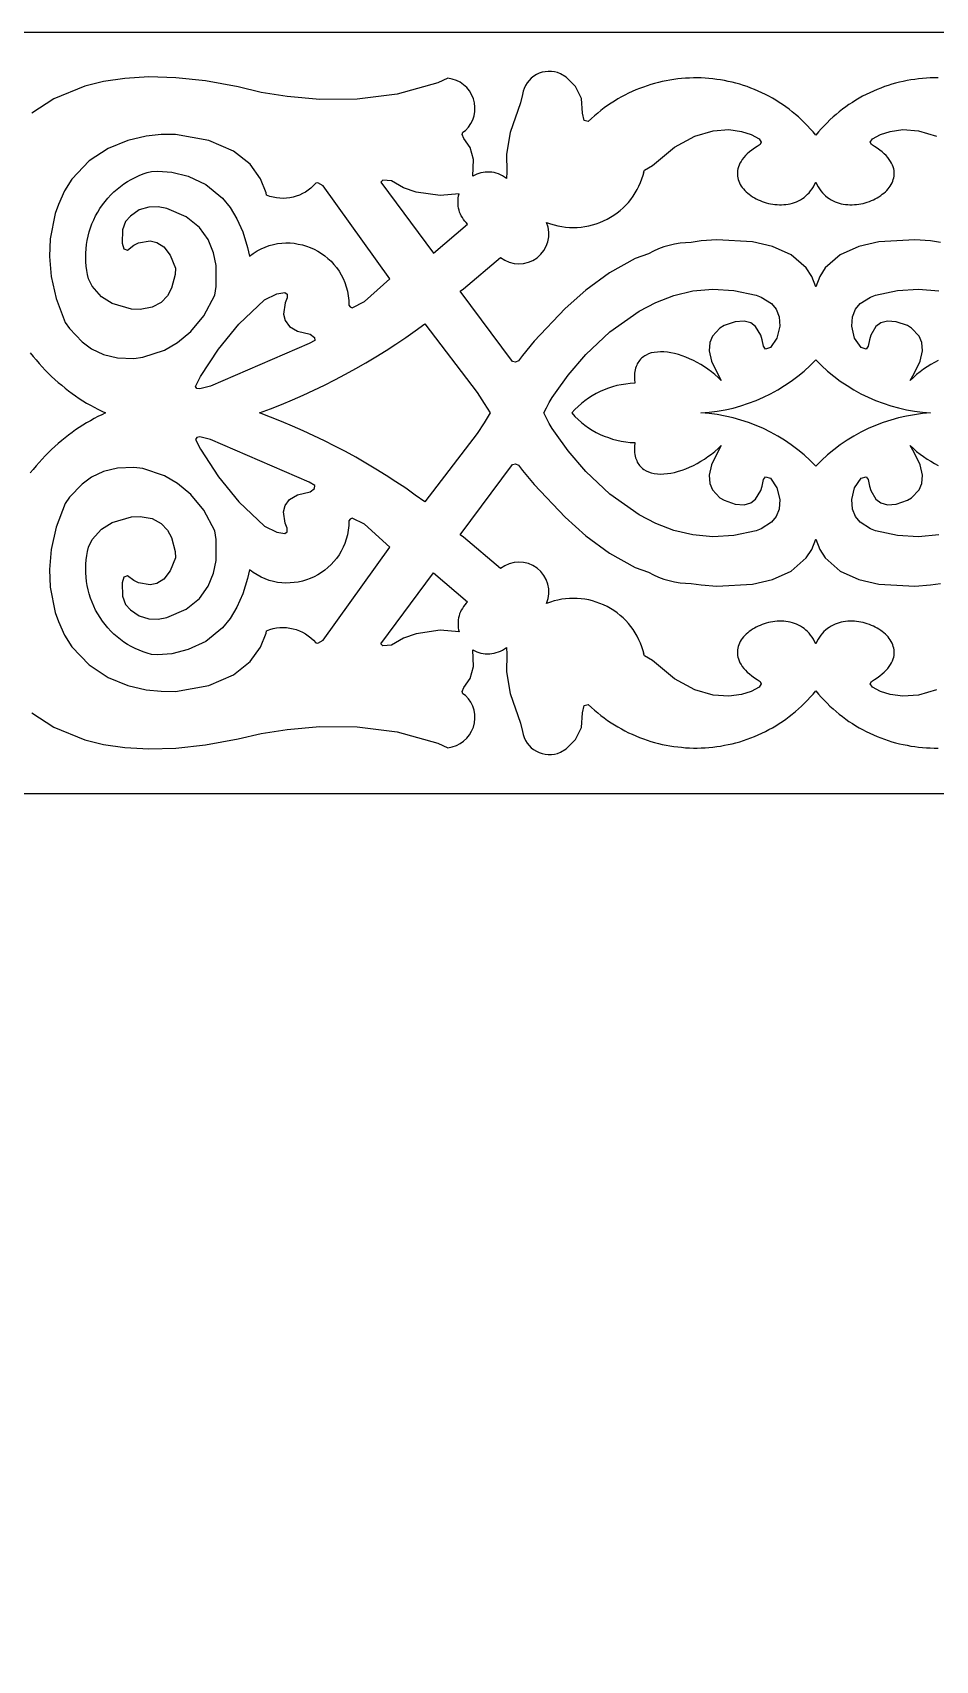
# Model space of a CAD drawing. Extents: x 2785 to 3442, y 577 to 855.
# Drawn here: x 2972.5 to 3049.6, y 716.3 to 855.2 of the extents above; entities that cross this region are included whole.
import ezdxf

# ---------------------------------------------------------------- set-up
doc = ezdxf.new("R2010")
doc.units = 0
doc.layers.add('LAYER_1', color=18, linetype='CONTINUOUS')

msp = doc.modelspace()

# ---------------------------------------------------------------- linework, layer by layer
at = {"layer": 'LAYER_1'}
for points in [[(2907.39, 846.03, 0), (2908.36, 844.39)], [(2970.34, 846.03, 0), (2969.36, 844.39)], [(3109.49, 844.39, 0), (3108.51, 846.03)], [(3371.62, 844.39, 0), (3372.59, 846.03)], [(2908.36, 801.15, 0), (2907.39, 799.51)], [(2969.36, 801.15, 0), (2970.34, 799.51)], [(3108.51, 799.51, 0), (3109.49, 801.15)], [(3372.59, 799.51, 0), (3371.62, 801.15)], [(3049.88, 851.36), (3049.55, 851.36), (3049.21, 851.36), (3048.88, 851.34), (3048.55, 851.32), (3048.21, 851.28), (3047.88, 851.24), (3047.55, 851.19), (3047.22, 851.14), (3046.9, 851.07), (3046.57, 851), (3046.25, 850.91), (3045.92, 850.82), (3045.6, 850.72), (3045.29, 850.62), (3044.97, 850.5), (3044.66, 850.38), (3044.35, 850.24), (3044.04, 850.1), (3043.73, 849.96), (3043.43, 849.8), (3043.13, 849.64), (3042.84, 849.46), (3042.55, 849.28), (3042.26, 849.09), (3041.98, 848.9), (3041.7, 848.69), (3041.43, 848.48), (3041.16, 848.25), (3040.9, 848.03), (3040.64, 847.79), (3040.39, 847.54), (3040.14, 847.29), (3039.89, 847.03), (3039.66, 846.76), (3039.43, 846.48), (3039.19, 846.76), (3038.96, 847.03), (3038.71, 847.29), (3038.47, 847.54), (3038.21, 847.79), (3037.95, 848.03), (3037.69, 848.25), (3037.42, 848.48), (3037.15, 848.69), (3036.87, 848.9), (3036.59, 849.09), (3036.3, 849.28), (3036.01, 849.46), (3035.72, 849.64), (3035.42, 849.8), (3035.12, 849.96), (3034.81, 850.1), (3034.5, 850.24), (3034.19, 850.38), (3033.88, 850.5), (3033.57, 850.62), (3033.25, 850.72), (3032.93, 850.82), (3032.6, 850.91), (3032.28, 851), (3031.95, 851.07), (3031.63, 851.14), (3031.3, 851.19), (3030.97, 851.24), (3030.64, 851.28), (3030.3, 851.32), (3029.97, 851.34), (3029.64, 851.36), (3029.3, 851.36), (3028.97, 851.36), (3028.64, 851.35), (3028.3, 851.34), (3027.97, 851.31), (3027.64, 851.28), (3027.31, 851.23), (3026.97, 851.18), (3026.64, 851.12), (3026.32, 851.05), (3025.99, 850.98), (3025.66, 850.89), (3025.34, 850.8), (3025.02, 850.7), (3024.7, 850.58), (3024.38, 850.47), (3024.06, 850.34), (3023.75, 850.2), (3023.44, 850.06), (3023.13, 849.9), (3022.83, 849.74), (3022.53, 849.57), (3022.23, 849.39), (3021.94, 849.2), (3021.65, 849.01), (3021.36, 848.8), (3021.08, 848.59), (3020.8, 848.36), (3020.53, 848.13), (3020.26, 847.89), (3020, 847.64), (3019.65, 847.74), (3019.5, 848.36), (3019.41, 849.62), (3018.9, 850.63), (3018.1, 851.43), (3017.62, 851.72, 0.49697), (3014.38, 849.96), (3014.21, 849.24), (3013.33, 846.71), (3013.01, 844.86), (3013.05, 843.35), (3013.02, 842.78), (3012.85, 842.9), (3012.68, 843.01), (3012.51, 843.1), (3012.33, 843.17), (3012.14, 843.23), (3011.96, 843.28), (3011.77, 843.31), (3011.58, 843.33), (3011.39, 843.33), (3011.2, 843.32), (3011.02, 843.3), (3010.83, 843.26), (3010.65, 843.21), (3010.48, 843.14), (3010.3, 843.07), (3010.14, 842.98), (3010.2, 844.41), (3009.92, 845.44), (3009.37, 846.2), (3009.23, 846.53), (3009.29, 846.74), (3009.5, 846.89, 0.640622), (3008.01, 851.34), (3007.16, 850.96), (3003.68, 849.98), (3000.25, 849.55), (2997.06, 849.53), (2994.27, 849.78), (2992.06, 850.13), (2990.09, 850.6), (2987.3, 851.11), (2984.76, 851.38), (2982.47, 851.45), (2980.42, 851.33), (2978.6, 851.05), (2976.99, 850.65), (2974.36, 849.59), (2972.47, 848.37)], [(3050.07, 837.31), (3049.22, 837.45), (3047.88, 837.54), (3044.82, 837.38), (3043.11, 836.98), (3041.52, 836.27), (3040.23, 835.15), (3039.76, 834.41), (3039.43, 833.54), (3039.43, 833.54), (3039.43, 833.54), (3039.43, 833.54), (3039.43, 833.54), (3039.42, 833.54), (3039.42, 833.54), (3039.42, 833.54), (3039.42, 833.54), (3039.09, 834.41), (3038.62, 835.15), (3037.33, 836.27), (3035.74, 836.98), (3034.03, 837.38), (3030.98, 837.54), (3029.63, 837.45), (3028.78, 837.31, 0.132782), (3025.15, 836.36), (3024, 835.96), (3021.81, 834.74), (3019.79, 833.26), (3018.01, 831.68), (3015.37, 828.89), (3014.39, 827.66), (3014.05, 827.23), (3013.77, 827.09), (3013.51, 827.16), (3009.06, 833.17), (3009.34, 833.37), (3012.51, 836.04, 0.77031), (3016.44, 839.03), (3016.44, 839.03), (3016.44, 839.03, 0.458147), (3024.77, 843.39), (3024.72, 843.33), (3024.8, 843.49), (3025.48, 843.89), (3027.37, 845.45), (3029.1, 846.4), (3030.65, 846.86), (3031.99, 846.95), (3033.08, 846.8), (3033.9, 846.54), (3034.59, 846.18), (3034.77, 845.87), (3034.67, 845.68), (3034.42, 845.52), (3034.18, 845.37), (3033.96, 845.21), (3033.76, 845.05), (3033.58, 844.89), (3033.42, 844.73), (3033.28, 844.57), (3033.15, 844.41), (3033.05, 844.24), (3032.95, 844.08), (3032.88, 843.92), (3032.82, 843.77), (3032.77, 843.61), (3032.75, 843.45), (3032.73, 843.3), (3032.73, 843.14), (3032.74, 842.99), (3032.76, 842.85), (3032.8, 842.7), (3032.85, 842.56), (3032.91, 842.42), (3032.98, 842.28), (3033.06, 842.14), (3033.15, 842.02), (3033.25, 841.89), (3033.36, 841.77), (3033.48, 841.65), (3033.61, 841.54), (3033.74, 841.43), (3033.88, 841.33), (3034.03, 841.23), (3034.18, 841.14), (3034.34, 841.05), (3034.5, 840.97), (3034.67, 840.89), (3034.84, 840.83), (3035.02, 840.76), (3035.2, 840.71), (3035.38, 840.66), (3035.57, 840.62), (3035.75, 840.59), (3035.94, 840.57), (3036.13, 840.55), (3036.32, 840.54), (3036.51, 840.54), (3036.69, 840.55), (3036.88, 840.57), (3037.07, 840.6), (3037.25, 840.63), (3037.43, 840.68), (3037.61, 840.74), (3037.78, 840.8), (3037.95, 840.88), (3038.12, 840.97), (3038.28, 841.06), (3038.43, 841.17), (3038.58, 841.29), (3038.73, 841.43), (3038.86, 841.57), (3038.99, 841.73), (3039.11, 841.89), (3039.22, 842.07), (3039.33, 842.27), (3039.42, 842.47), (3039.43, 842.47), (3039.43, 842.47), (3039.52, 842.27), (3039.63, 842.07), (3039.74, 841.89), (3039.86, 841.73), (3039.99, 841.57), (3040.12, 841.43), (3040.27, 841.29), (3040.42, 841.17), (3040.57, 841.06), (3040.73, 840.97), (3040.9, 840.88), (3041.07, 840.8), (3041.24, 840.74), (3041.42, 840.68), (3041.6, 840.63), (3041.78, 840.6), (3041.97, 840.57), (3042.16, 840.55), (3042.34, 840.54), (3042.53, 840.54), (3042.72, 840.55), (3042.91, 840.57), (3043.1, 840.59), (3043.28, 840.62), (3043.47, 840.66), (3043.65, 840.71), (3043.83, 840.76), (3044.01, 840.83), (3044.18, 840.89), (3044.35, 840.97), (3044.51, 841.05), (3044.67, 841.14), (3044.82, 841.23), (3044.97, 841.33), (3045.11, 841.43), (3045.24, 841.54), (3045.37, 841.65), (3045.49, 841.77), (3045.6, 841.89), (3045.7, 842.02), (3045.79, 842.14), (3045.87, 842.28), (3045.94, 842.42), (3046, 842.56), (3046.05, 842.7), (3046.09, 842.85), (3046.11, 842.99), (3046.12, 843.14), (3046.12, 843.3), (3046.11, 843.45), (3046.08, 843.61), (3046.03, 843.77), (3045.97, 843.92), (3045.9, 844.08), (3045.81, 844.24), (3045.7, 844.41), (3045.57, 844.57), (3045.43, 844.73), (3045.27, 844.89), (3045.09, 845.05), (3044.89, 845.21), (3044.67, 845.37), (3044.43, 845.52), (3044.18, 845.68), (3044.08, 845.87), (3044.26, 846.18), (3044.95, 846.54), (3045.77, 846.8), (3046.86, 846.95), (3048.2, 846.86), (3049.75, 846.4)], [(3049.75, 799.13), (3048.2, 798.68), (3046.86, 798.59), (3045.77, 798.74), (3044.95, 799), (3044.26, 799.36), (3044.08, 799.66), (3044.18, 799.86), (3044.43, 800.01), (3044.67, 800.17), (3044.89, 800.33), (3045.09, 800.49), (3045.27, 800.65), (3045.43, 800.81), (3045.57, 800.97), (3045.7, 801.13), (3045.81, 801.29), (3045.9, 801.45), (3045.97, 801.61), (3046.03, 801.77), (3046.08, 801.93), (3046.11, 802.08), (3046.12, 802.24), (3046.12, 802.39), (3046.11, 802.54), (3046.09, 802.69), (3046.05, 802.84), (3046, 802.98), (3045.94, 803.12), (3045.87, 803.26), (3045.79, 803.39), (3045.7, 803.52), (3045.6, 803.65), (3045.49, 803.77), (3045.37, 803.89), (3045.24, 804), (3045.11, 804.11), (3044.97, 804.21), (3044.82, 804.31), (3044.67, 804.4), (3044.51, 804.49), (3044.35, 804.57), (3044.18, 804.64), (3044.01, 804.71), (3043.83, 804.77), (3043.65, 804.83), (3043.47, 804.87), (3043.28, 804.91), (3043.1, 804.95), (3042.91, 804.97), (3042.72, 804.99), (3042.53, 805), (3042.34, 805), (3042.16, 804.99), (3041.97, 804.97), (3041.78, 804.94), (3041.6, 804.9), (3041.42, 804.86), (3041.24, 804.8), (3041.07, 804.73), (3040.9, 804.66), (3040.73, 804.57), (3040.57, 804.47), (3040.42, 804.36), (3040.27, 804.24), (3040.12, 804.11), (3039.99, 803.97), (3039.86, 803.81), (3039.74, 803.64), (3039.63, 803.46), (3039.52, 803.27), (3039.43, 803.06), (3039.43, 803.06), (3039.42, 803.06), (3039.33, 803.27), (3039.22, 803.46), (3039.11, 803.64), (3038.99, 803.81), (3038.86, 803.97), (3038.73, 804.11), (3038.58, 804.24), (3038.43, 804.36), (3038.28, 804.47), (3038.12, 804.57), (3037.95, 804.66), (3037.78, 804.73), (3037.61, 804.8), (3037.43, 804.86), (3037.25, 804.9), (3037.07, 804.94), (3036.88, 804.97), (3036.69, 804.99), (3036.51, 805), (3036.32, 805), (3036.13, 804.99), (3035.94, 804.97), (3035.75, 804.95), (3035.57, 804.91), (3035.38, 804.87), (3035.2, 804.83), (3035.02, 804.77), (3034.84, 804.71), (3034.67, 804.64), (3034.5, 804.57), (3034.34, 804.49), (3034.18, 804.4), (3034.03, 804.31), (3033.88, 804.21), (3033.74, 804.11), (3033.61, 804), (3033.48, 803.89), (3033.36, 803.77), (3033.25, 803.65), (3033.15, 803.52), (3033.06, 803.39), (3032.98, 803.26), (3032.91, 803.12), (3032.85, 802.98), (3032.8, 802.84), (3032.76, 802.69), (3032.74, 802.54), (3032.73, 802.39), (3032.73, 802.24), (3032.75, 802.08), (3032.77, 801.93), (3032.82, 801.77), (3032.88, 801.61), (3032.95, 801.45), (3033.05, 801.29), (3033.15, 801.13), (3033.28, 800.97), (3033.42, 800.81), (3033.58, 800.65), (3033.76, 800.49), (3033.96, 800.33), (3034.18, 800.17), (3034.42, 800.01), (3034.67, 799.86), (3034.77, 799.66), (3034.59, 799.36), (3033.9, 799), (3033.08, 798.74), (3031.99, 798.59), (3030.65, 798.68), (3029.1, 799.13), (3027.37, 800.08), (3025.48, 801.65), (3024.8, 802.05), (3024.72, 802.2), (3024.77, 802.15, 0.458147), (3016.44, 806.51), (3016.44, 806.51), (3016.44, 806.51, 0.77031), (3012.51, 809.5), (3009.34, 812.17), (3009.06, 812.37), (3013.51, 818.38), (3013.77, 818.44), (3014.05, 818.31), (3014.39, 817.87), (3015.37, 816.65), (3018.01, 813.86), (3019.79, 812.28), (3021.81, 810.79), (3024, 809.57), (3025.15, 809.18, 0.132782), (3028.78, 808.22), (3029.63, 808.09), (3030.98, 807.99), (3034.03, 808.16), (3035.74, 808.55), (3037.33, 809.27), (3038.62, 810.39), (3039.09, 811.12), (3039.42, 812), (3039.42, 812), (3039.42, 812), (3039.42, 812), (3039.43, 812), (3039.43, 812), (3039.43, 812), (3039.43, 812), (3039.43, 812), (3039.76, 811.12), (3040.23, 810.39), (3041.52, 809.27), (3043.11, 808.55), (3044.82, 808.16), (3047.88, 807.99), (3049.22, 808.09), (3050.07, 808.22, 0.132782)], [(2972.47, 797.16), (2974.36, 795.94), (2976.99, 794.88), (2978.6, 794.48), (2980.42, 794.21), (2982.47, 794.09), (2984.76, 794.15), (2987.3, 794.43), (2990.09, 794.94), (2992.06, 795.4), (2994.27, 795.76), (2997.06, 796.01), (3000.25, 795.99), (3003.68, 795.56), (3007.16, 794.57), (3008.01, 794.2, 0.640622), (3009.5, 798.65), (3009.29, 798.79), (3009.23, 799), (3009.37, 799.33), (3009.92, 800.09), (3010.2, 801.13), (3010.14, 802.56), (3010.3, 802.47), (3010.48, 802.39), (3010.65, 802.33), (3010.83, 802.28), (3011.02, 802.24), (3011.2, 802.22), (3011.39, 802.21), (3011.58, 802.21), (3011.77, 802.23), (3011.96, 802.26), (3012.14, 802.31), (3012.33, 802.37), (3012.51, 802.44), (3012.68, 802.53), (3012.85, 802.64), (3013.02, 802.76), (3013.05, 802.18), (3013.01, 800.67), (3013.33, 798.83), (3014.21, 796.29), (3014.38, 795.58, 0.49697), (3017.62, 793.81), (3018.1, 794.11), (3018.9, 794.9), (3019.41, 795.92), (3019.5, 797.18), (3019.65, 797.8), (3020, 797.89), (3020.26, 797.64), (3020.53, 797.4), (3020.8, 797.17), (3021.08, 796.95), (3021.36, 796.74), (3021.65, 796.53), (3021.94, 796.33), (3022.23, 796.15), (3022.53, 795.97), (3022.83, 795.8), (3023.13, 795.63), (3023.44, 795.48), (3023.75, 795.34), (3024.06, 795.2), (3024.38, 795.07), (3024.7, 794.95), (3025.02, 794.84), (3025.34, 794.74), (3025.66, 794.65), (3025.99, 794.56), (3026.32, 794.48), (3026.64, 794.42), (3026.97, 794.36), (3027.31, 794.3), (3027.64, 794.26), (3027.97, 794.23), (3028.3, 794.2), (3028.64, 794.18), (3028.97, 794.17), (3029.3, 794.17), (3029.64, 794.18), (3029.97, 794.2), (3030.3, 794.22), (3030.64, 794.25), (3030.97, 794.29), (3031.3, 794.34), (3031.63, 794.4), (3031.95, 794.47), (3032.28, 794.54), (3032.6, 794.62), (3032.93, 794.71), (3033.25, 794.81), (3033.57, 794.92), (3033.88, 795.04), (3034.19, 795.16), (3034.5, 795.29), (3034.81, 795.43), (3035.12, 795.58), (3035.42, 795.74), (3035.72, 795.9), (3036.01, 796.07), (3036.3, 796.26), (3036.59, 796.44), (3036.87, 796.64), (3037.15, 796.85), (3037.42, 797.06), (3037.69, 797.28), (3037.95, 797.51), (3038.21, 797.75), (3038.47, 797.99), (3038.71, 798.25), (3038.96, 798.51), (3039.19, 798.78), (3039.43, 799.06), (3039.66, 798.78), (3039.89, 798.51), (3040.14, 798.25), (3040.39, 797.99), (3040.64, 797.75), (3040.9, 797.51), (3041.16, 797.28), (3041.43, 797.06), (3041.7, 796.85), (3041.98, 796.64), (3042.26, 796.44), (3042.55, 796.26), (3042.84, 796.07), (3043.13, 795.9), (3043.43, 795.74), (3043.73, 795.58), (3044.04, 795.43), (3044.35, 795.29), (3044.66, 795.16), (3044.97, 795.04), (3045.29, 794.92), (3045.6, 794.81), (3045.92, 794.71), (3046.25, 794.62), (3046.57, 794.54), (3046.9, 794.47), (3047.22, 794.4), (3047.55, 794.34), (3047.88, 794.29), (3048.21, 794.25), (3048.55, 794.22), (3048.88, 794.2), (3049.21, 794.18), (3049.55, 794.17), (3049.88, 794.17)]]:
    msp.add_lwpolyline(points, format="xyb", dxfattribs=at)
for points in [[(3139.74, 855.24), (3039.43, 855.24), (2939.11, 855.24), (2938.86, 855.24), (2938.61, 855.24), (2838.3, 855.24)], [(3049.88, 827.24), (3049.56, 827.08), (3049.24, 826.9), (3048.93, 826.7), (3048.63, 826.5), (3048.33, 826.28), (3048.04, 826.04), (3047.77, 825.8), (3047.5, 825.55), (3047.82, 826.14), (3048.34, 827.2), (3048.53, 828.08), (3048.48, 828.78), (3048.25, 829.33), (3047.61, 830.02), (3047.25, 830.22), (3046.3, 830.56), (3045.55, 830.61), (3044.98, 830.45), (3044.57, 830.14), (3044.12, 829.4), (3044.01, 829.01), (3043.9, 828.46), (3043.73, 828.21), (3043.3, 828.35), (3042.74, 829.16), (3042.5, 830.17), (3042.55, 830.98), (3042.81, 831.62), (3043.21, 832.1), (3044.09, 832.66), (3044.52, 832.81), (3046.41, 833.23), (3048.21, 833.34), (3049.93, 833.18)], [(2972.34, 827.89), (2972.59, 827.58), (2972.83, 827.29), (2973.09, 826.99), (2973.35, 826.71), (2973.62, 826.43), (2973.89, 826.15), (2974.16, 825.89), (2974.44, 825.63), (2974.73, 825.37), (2975.02, 825.13), (2975.31, 824.89), (2975.61, 824.66), (2975.91, 824.43), (2976.21, 824.22), (2976.52, 824.01), (2976.83, 823.8), (2977.15, 823.61), (2977.47, 823.43), (2977.79, 823.25), (2978.11, 823.08), (2978.44, 822.92), (2978.77, 822.77), (2978.44, 822.62), (2978.11, 822.46), (2977.79, 822.29), (2977.47, 822.11), (2977.15, 821.93), (2976.83, 821.73), (2976.52, 821.53), (2976.21, 821.32), (2975.91, 821.1), (2975.61, 820.88), (2975.31, 820.65), (2975.02, 820.41), (2974.73, 820.16), (2974.44, 819.91), (2974.16, 819.65), (2973.89, 819.38), (2973.62, 819.11), (2973.35, 818.83), (2973.09, 818.54), (2972.83, 818.25), (2972.59, 817.95), (2972.34, 817.65)], [(3049.93, 812.36), (3048.21, 812.2), (3046.41, 812.3), (3044.52, 812.72), (3044.09, 812.88), (3043.21, 813.44), (3042.81, 813.92), (3042.55, 814.55), (3042.5, 815.37), (3042.74, 816.37), (3043.3, 817.19), (3043.73, 817.33), (3043.9, 817.08), (3044.01, 816.52), (3044.12, 816.14), (3044.57, 815.4), (3044.98, 815.09), (3045.55, 814.92), (3046.3, 814.97), (3047.25, 815.32), (3047.61, 815.52), (3048.25, 816.2), (3048.48, 816.75), (3048.53, 817.46), (3048.34, 818.34), (3047.82, 819.4), (3047.5, 819.99), (3047.77, 819.73), (3048.04, 819.49), (3048.33, 819.26), (3048.63, 819.04), (3048.93, 818.83), (3049.24, 818.64), (3049.56, 818.46), (3049.88, 818.29)], [(2838.3, 790.3), (2938.61, 790.3), (2938.86, 790.3), (2939.11, 790.3), (3039.43, 790.3), (3139.74, 790.3)]]:
    msp.add_lwpolyline(points, dxfattribs=at)
for points in [[(2977.32, 834.21, -0.41474), (2982.68, 843.39), (2983.23, 843.42), (2984.42, 843.31), (2985.83, 842.97), (2987.32, 842.27), (2988.75, 841.1), (2989.41, 840.31), (2989.99, 839.35), (2990.49, 838.22), (2990.88, 836.9), (2991.06, 836.15), (2991.38, 836.39), (2991.71, 836.6), (2992.05, 836.78), (2992.39, 836.93), (2992.74, 837.06), (2993.1, 837.15), (2993.45, 837.22), (2993.81, 837.27), (2994.17, 837.29), (2994.53, 837.28), (2994.88, 837.25), (2995.23, 837.19), (2995.58, 837.11), (2995.92, 837.01), (2996.25, 836.89), (2996.58, 836.74), (2996.89, 836.58), (2997.2, 836.39), (2997.49, 836.19), (2997.76, 835.96), (2998.03, 835.72), (2998.27, 835.45), (2998.5, 835.17), (2998.71, 834.88), (2998.9, 834.57), (2999.07, 834.24), (2999.21, 833.89), (2999.33, 833.53), (2999.43, 833.16), (2999.5, 832.78), (2999.54, 832.38), (2999.55, 832.17), (2999.55, 831.97), (2999.66, 831.84), (2999.82, 831.73), (3000.88, 832.27), (3003.05, 834.21), (2997.34, 842.16), (2996.91, 842.41), (2996.72, 842.39, -0.326393), (2992.51, 841.36), (2992.49, 841.57), (2992.01, 842.76), (2991.12, 843.99), (2989.69, 845.12), (2987.6, 846.01), (2984.73, 846.54), (2983.52, 846.53), (2982.23, 846.38), (2980.67, 846.02), (2979, 845.35), (2977.36, 844.28), (2975.89, 842.72), (2975.27, 841.72), (2974.75, 840.57), (2974.46, 839.78), (2974.04, 837.62), (2973.97, 836.13), (2974.11, 834.42), (2974.54, 832.53), (2975.33, 830.49), (2975.68, 829.97), (2976.76, 828.84), (2977.57, 828.25), (2978.58, 827.77), (2979.79, 827.46), (2981.19, 827.43), (2981.95, 827.52), (2983.79, 828.12), (2984.92, 828.77), (2986.06, 829.73), (2987.15, 831.06), (2988.1, 832.83), (2988.21, 833.57), (2988.21, 835.36), (2987.99, 836.45), (2987.53, 837.56), (2986.78, 838.61), (2985.66, 839.52), (2984, 840.23), (2983.25, 840.36), (2982.45, 840.34), (2981.65, 840.1), (2980.9, 839.57), (2980.46, 839.11), (2980.21, 838.41), (2980.2, 837.27), (2980.34, 836.79), (2980.64, 836.67), (2981.18, 837.08), (2981.59, 837.28), (2982.57, 837.45), (2983.16, 837.32), (2983.75, 836.95), (2984.29, 836.25), (2984.75, 835.13), (2984.71, 834.6), (2984.4, 833.41), (2984.05, 832.77), (2983.51, 832.2), (2982.74, 831.79), (2981.71, 831.61), (2980.97, 831.64), (2979.32, 832.12), (2978.43, 832.69), (2977.62, 833.58)], [(3029.62, 822.77, 0.189741), (3039.43, 827.31, 0.189741), (3049.23, 822.77, 0.189741), (3039.43, 818.23, 0.189741)], [(2982.68, 802.15, -0.41474), (2977.32, 811.32), (2977.62, 811.96), (2978.43, 812.84), (2979.32, 813.42), (2980.97, 813.89), (2981.71, 813.93), (2982.74, 813.75), (2983.51, 813.33), (2984.05, 812.77), (2984.4, 812.13), (2984.71, 810.94), (2984.75, 810.4), (2984.29, 809.29), (2983.75, 808.59), (2983.16, 808.21), (2982.57, 808.09), (2981.59, 808.26), (2981.18, 808.46), (2980.64, 808.86), (2980.34, 808.75), (2980.2, 808.26), (2980.21, 807.13), (2980.46, 806.43), (2980.9, 805.96), (2981.65, 805.44), (2982.45, 805.2), (2983.25, 805.17), (2984, 805.3), (2985.66, 806.02), (2986.78, 806.93), (2987.53, 807.98), (2987.99, 809.09), (2988.21, 810.18), (2988.21, 811.97), (2988.1, 812.7), (2987.15, 814.47), (2986.06, 815.81), (2984.92, 816.76), (2983.79, 817.41), (2981.95, 818.02), (2981.19, 818.11), (2979.79, 818.07), (2978.58, 817.77), (2977.57, 817.29), (2976.76, 816.7), (2975.68, 815.57), (2975.33, 815.04), (2974.54, 813.01), (2974.11, 811.12), (2973.97, 809.41), (2974.04, 807.91), (2974.46, 805.75), (2974.75, 804.96), (2975.27, 803.81), (2975.89, 802.82), (2977.36, 801.26), (2979, 800.19), (2980.67, 799.52), (2982.23, 799.15), (2983.52, 799.01), (2984.73, 799), (2987.6, 799.52), (2989.69, 800.42), (2991.12, 801.55), (2992.01, 802.78), (2992.49, 803.97), (2992.51, 804.18, -0.326393), (2996.72, 803.15), (2996.91, 803.13), (2997.34, 803.37), (3003.05, 811.32), (3000.88, 813.27), (2999.82, 813.8), (2999.66, 813.7), (2999.55, 813.57), (2999.54, 813.16), (2999.5, 812.76), (2999.43, 812.37), (2999.33, 812), (2999.21, 811.64), (2999.07, 811.3), (2998.9, 810.97), (2998.71, 810.66), (2998.5, 810.36), (2998.27, 810.08), (2998.03, 809.82), (2997.76, 809.58), (2997.49, 809.35), (2997.2, 809.14), (2996.89, 808.96), (2996.58, 808.79), (2996.25, 808.65), (2995.92, 808.52), (2995.58, 808.42), (2995.23, 808.34), (2994.88, 808.29), (2994.53, 808.26), (2994.17, 808.25), (2993.81, 808.27), (2993.45, 808.31), (2993.1, 808.38), (2992.74, 808.48), (2992.39, 808.61), (2992.05, 808.76), (2991.71, 808.94), (2991.38, 809.15), (2991.22, 809.27), (2991.06, 809.39), (2990.88, 808.64), (2990.49, 807.32), (2989.99, 806.19), (2989.41, 805.23), (2988.75, 804.43), (2987.32, 803.26), (2985.83, 802.57), (2984.42, 802.22), (2983.23, 802.12)]]:
    msp.add_lwpolyline(points, format="xyb", close=True, dxfattribs=at)
for points in [[(3009.69, 838.89), (3009.56, 839.02), (3009.44, 839.15), (3009.33, 839.29), (3009.24, 839.44), (3009.15, 839.6), (3009.08, 839.75), (3009.01, 839.92), (3008.96, 840.08), (3008.92, 840.25), (3008.89, 840.42), (3008.88, 840.59), (3008.87, 840.77), (3008.88, 840.94), (3008.89, 841.11), (3008.92, 841.29), (3008.97, 841.46), (3007.35, 841.32), (3005.3, 841.6), (3004.22, 841.99), (3003.18, 842.59), (3002.44, 842.64), (3002.29, 842.47), (3006.77, 836.42)], [(2994.28, 832.6), (2994.1, 832.18), (2993.97, 831.21), (2994.11, 830.66), (2994.48, 830.16), (2995.17, 829.75), (2996.25, 829.49), (2996.62, 829.22), (2996.64, 828.96), (2996.16, 828.69), (2987.74, 825.05), (2986.81, 824.82), (2986.57, 824.86), (2986.46, 825.02), (2986.88, 825.87), (2988.42, 828.21), (2990.15, 830.35), (2992.35, 832.42), (2993.41, 832.94), (2994.09, 833.06), (2994.27, 832.92)], [(3016.21, 822.77), (3016.43, 823.22), (3016.66, 823.66), (3016.92, 824.08), (3017.2, 824.49), (3018.28, 826), (3019.79, 827.76), (3021.83, 829.69), (3024.34, 831.47), (3025.77, 832.2), (3027.3, 832.79), (3028.92, 833.18), (3030.64, 833.34), (3032.44, 833.23), (3034.33, 832.81), (3034.76, 832.66), (3035.64, 832.1), (3036.04, 831.62), (3036.3, 830.98), (3036.35, 830.17), (3036.11, 829.16), (3035.55, 828.35), (3035.12, 828.21), (3034.95, 828.46), (3034.84, 829.01), (3034.73, 829.4), (3034.28, 830.14), (3033.87, 830.45), (3033.3, 830.61), (3032.55, 830.56), (3031.6, 830.22), (3031.24, 830.02), (3030.6, 829.33), (3030.37, 828.78), (3030.32, 828.08), (3030.51, 827.2), (3031.03, 826.14), (3031.35, 825.55), (3031.08, 825.8), (3030.81, 826.04), (3030.52, 826.28), (3030.22, 826.5), (3029.92, 826.7), (3029.61, 826.9), (3029.29, 827.08), (3028.97, 827.24), (3028.65, 827.39), (3028.33, 827.53), (3028.01, 827.65), (3027.69, 827.75), (3027.37, 827.83), (3027.06, 827.9), (3026.76, 827.95), (3026.46, 827.98), (3026.17, 827.99), (3025.9, 827.97), (3025.63, 827.94), (3025.38, 827.89), (3025.15, 827.81), (3024.93, 827.71), (3024.82, 827.65), (3024.73, 827.58), (3024.63, 827.51), (3024.54, 827.44), (3024.46, 827.35), (3024.38, 827.26), (3024.31, 827.17), (3024.24, 827.06), (3024.18, 826.95), (3024.13, 826.84), (3024.08, 826.72), (3024.04, 826.59), (3024, 826.45), (3023.97, 826.31), (3023.95, 826.16), (3023.94, 826), (3023.93, 825.83), (3023.93, 825.66), (3023.96, 825.3), (3023.57, 825.28), (3023.19, 825.24), (3022.81, 825.18), (3022.44, 825.1), (3022.07, 825), (3021.71, 824.88), (3021.36, 824.75), (3021.01, 824.59), (3020.67, 824.42), (3020.34, 824.24), (3020.02, 824.03), (3019.71, 823.81), (3019.41, 823.57), (3019.12, 823.32), (3018.85, 823.05), (3018.59, 822.77), (3018.85, 822.48), (3019.12, 822.22), (3019.41, 821.96), (3019.71, 821.72), (3020.02, 821.5), (3020.34, 821.3), (3020.67, 821.11), (3021.01, 820.94), (3021.36, 820.79), (3021.71, 820.66), (3022.07, 820.54), (3022.44, 820.44), (3022.81, 820.36), (3023.19, 820.3), (3023.57, 820.26), (3023.96, 820.24), (3023.93, 819.87), (3023.93, 819.7), (3023.94, 819.54), (3023.95, 819.38), (3023.97, 819.23), (3024, 819.09), (3024.04, 818.95), (3024.08, 818.82), (3024.13, 818.7), (3024.18, 818.58), (3024.24, 818.47), (3024.31, 818.37), (3024.38, 818.28), (3024.46, 818.19), (3024.54, 818.1), (3024.63, 818.02), (3024.73, 817.95), (3024.93, 817.83), (3025.15, 817.73), (3025.38, 817.65), (3025.63, 817.6), (3025.9, 817.56), (3026.17, 817.55), (3026.46, 817.56), (3026.76, 817.59), (3027.06, 817.64), (3027.37, 817.7), (3027.69, 817.79), (3028.01, 817.89), (3028.33, 818.01), (3028.65, 818.14), (3028.97, 818.29), (3029.29, 818.46), (3029.61, 818.64), (3029.92, 818.83), (3030.22, 819.04), (3030.52, 819.26), (3030.81, 819.49), (3031.08, 819.73), (3031.35, 819.99), (3031.03, 819.4), (3030.51, 818.34), (3030.32, 817.46), (3030.37, 816.75), (3030.6, 816.2), (3031.24, 815.52), (3031.6, 815.32), (3032.55, 814.97), (3033.3, 814.92), (3033.87, 815.09), (3034.28, 815.4), (3034.73, 816.14), (3034.84, 816.52), (3034.95, 817.08), (3035.12, 817.33), (3035.55, 817.19), (3036.11, 816.37), (3036.35, 815.37), (3036.3, 814.55), (3036.04, 813.92), (3035.64, 813.44), (3034.76, 812.88), (3034.33, 812.72), (3032.44, 812.3), (3030.64, 812.2), (3028.92, 812.36), (3027.3, 812.75), (3025.77, 813.33), (3024.34, 814.07), (3021.83, 815.85), (3019.79, 817.78), (3018.28, 819.54), (3017.2, 821.05), (3016.92, 821.45), (3016.66, 821.88), (3016.43, 822.32)], [(2991.91, 822.77), (2992.85, 823.12), (2993.79, 823.5), (2994.72, 823.89), (2995.64, 824.29), (2996.55, 824.71), (2997.46, 825.15), (2998.36, 825.6), (2999.25, 826.07), (3000.13, 826.55), (3001, 827.05), (3001.86, 827.56), (3002.72, 828.09), (3003.56, 828.64), (3004.4, 829.2), (3005.22, 829.78), (3006.04, 830.37), (3010.51, 824.52), (3011.1, 823.59), (3011.61, 822.77), (3011.1, 821.94), (3010.51, 821.02), (3006.04, 815.17), (3005.22, 815.76), (3004.4, 816.34), (3003.56, 816.9), (3002.72, 817.44), (3001.86, 817.97), (3001, 818.49), (3000.13, 818.99), (2999.25, 819.47), (2998.36, 819.94), (2997.46, 820.39), (2996.55, 820.83), (2995.64, 821.25), (2994.72, 821.65), (2993.79, 822.04), (2992.85, 822.41)], [(2994.28, 812.94), (2994.1, 813.36), (2993.97, 814.33), (2994.11, 814.87), (2994.48, 815.38), (2995.17, 815.79), (2996.25, 816.05), (2996.62, 816.32), (2996.64, 816.57), (2996.16, 816.85), (2987.74, 820.49), (2986.81, 820.72), (2986.57, 820.68), (2986.46, 820.51), (2986.88, 819.67), (2988.42, 817.33), (2990.15, 815.19), (2992.35, 813.11), (2993.41, 812.6), (2994.09, 812.48), (2994.27, 812.62)], [(3009.69, 806.65), (3009.56, 806.52), (3009.44, 806.39), (3009.33, 806.24), (3009.24, 806.09), (3009.15, 805.94), (3009.08, 805.78), (3009.01, 805.62), (3008.96, 805.46), (3008.92, 805.29), (3008.89, 805.12), (3008.88, 804.94), (3008.87, 804.77), (3008.88, 804.6), (3008.89, 804.42), (3008.92, 804.25), (3008.97, 804.08), (3007.35, 804.22), (3005.3, 803.93), (3004.22, 803.55), (3003.18, 802.95), (3002.44, 802.9), (3002.29, 803.06), (3006.77, 809.12)]]:
    msp.add_lwpolyline(points, close=True, dxfattribs=at)

doc.saveas('drawing.dxf')
